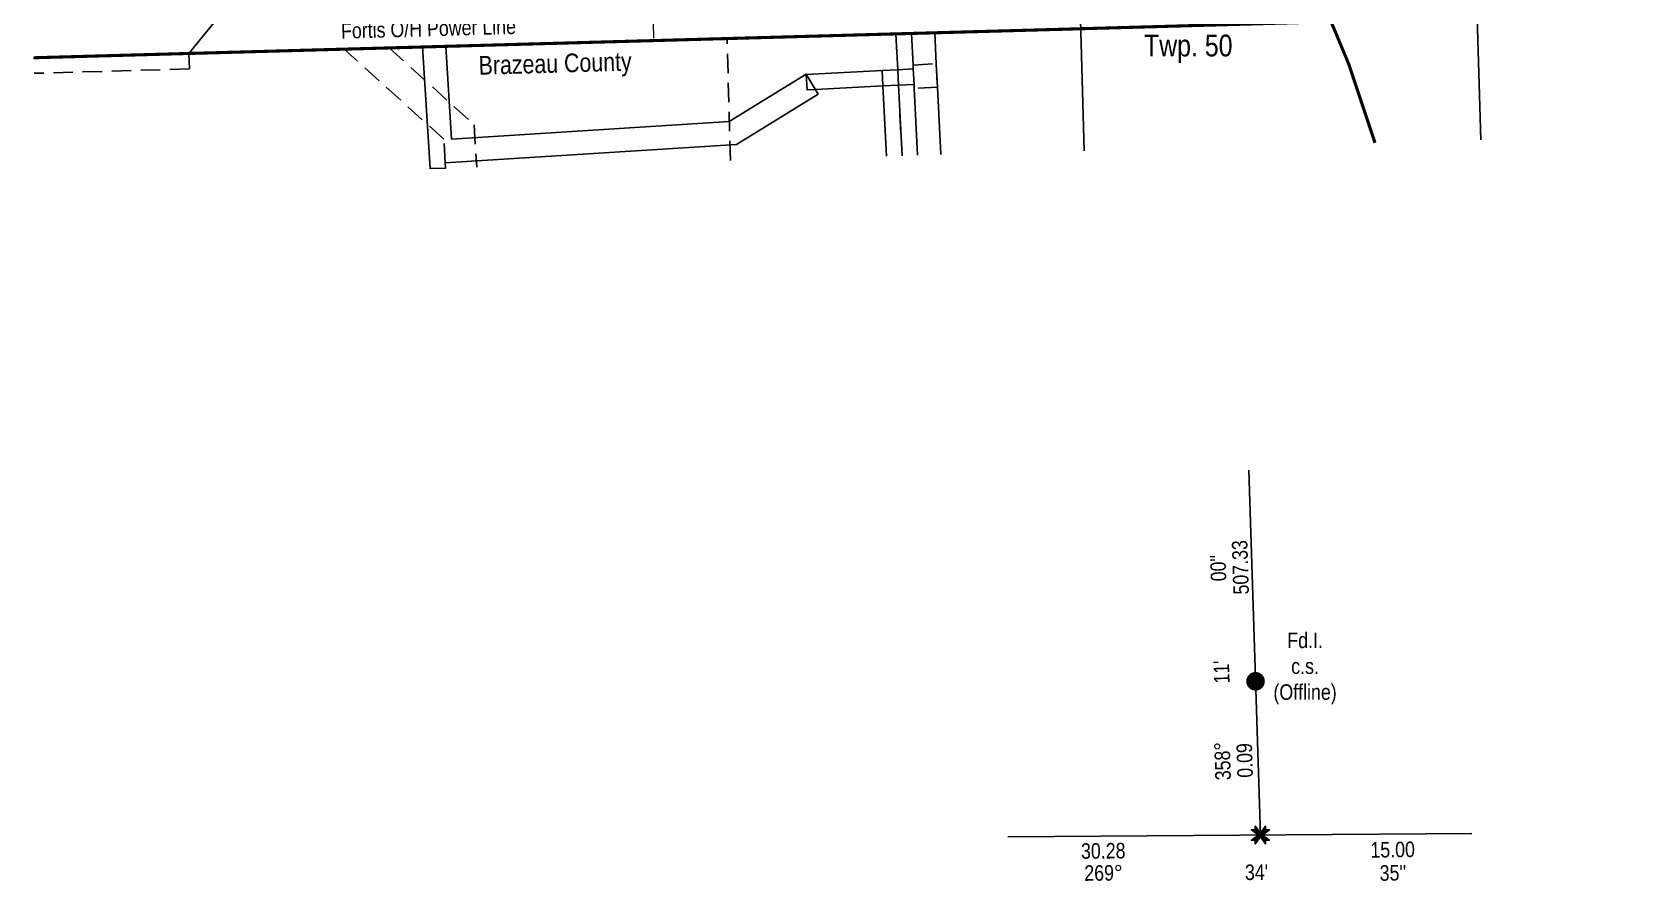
# Model space of a CAD drawing. Extents: x 622735 to 628263, y 5913906 to 5918239.
# Drawn here: x 624225 to 625256, y 5914179 to 5914726 of the extents above; entities that cross this region are included whole.
import ezdxf
from ezdxf.enums import TextEntityAlignment as Align

# ---------------------------------------------------------------- set-up
doc = ezdxf.new("R2010")
doc.units = 0
doc.header["$LTSCALE"] = 5
for name, pattern in [('BORDER2', [22.225, 6.35, -3.175, 6.35, -3.175, 0, -3.175]), ('DASHDOT2', [12.7, 6.35, -3.175, 0, -3.175]), ('foc-ACCESSROAD', [3.75, 2.5, -1.25]), ('foc-FLOWLINE', [3.75, 2.5, -1.25]), ('foc-QUARTERLINE', [33, 25, -3, 2, -3])]:
    doc.linetypes.add(name, pattern=pattern)
doc.layers.add('AS-COUNTY', color=7, linetype='BORDER2', lineweight=60, true_color=0xcc33ff)
for name, color, linetype in [('AS-POWER', 104, 'foc-POWER'), ('AS-WILDLIFE', 131, 'DASHDOT2'), ('C-RW', 13, 'Continuous'), ('D-TXT', 6, 'Continuous'), ('F-AR', 190, 'foc-ACCESSROAD'), ('F-EZE', 190, 'foc-FLOWLINE'), ('F-RW', 190, 'Continuous'), ('F-WS', 190, 'foc-ACCESSROAD'), ('L-33', 7, 'Continuous'), ('L-BD', 7, 'Continuous'), ('L-MON', 1, 'Continuous'), ('L-MON-T', 1, 'Continuous'), ('L-SEC', 7, 'Continuous'), ('L-SECQ', 8, 'foc-QUARTERLINE')]:
    doc.layers.add(name, color=color, linetype=linetype)
doc.layers.add('F-EZE-T', color=190, linetype='Continuous', lineweight=9)
doc.styles.add('240', font='ARIALN.TTF', dxfattribs={"height": 30})
doc.styles.add('80CG', font='ARIALN.TTF', dxfattribs={"height": 10})
doc.styles.add('80L', font='ARIALN.TTF', dxfattribs={"height": 10})
doc.styles.add('foc-LtypeFont', font='ARIALN.TTF', dxfattribs={"height": 7.35})
doc.linetypes.add('foc-POWER', pattern='A,6,-1,["P",foc-LtypeFont,S=0.2,R=0,X=-0.625,Y=-0.75],-1.24,4', length=12.24)
doc.linetypes.add('foc-POWER-NOLINE', pattern='A,0,-4,["P",foc-LtypeFont,S=0.2,R=0,X=-0.625,Y=-0.75],-8.24', length=12.24)
doc.dimstyles.new('Compass 5 000', dxfattribs={"dimscale": 5, "dimtxt": 9, "dimasz": 2, "dimexe": 0.2, "dimexo": 0.0625, "dimgap": 0.5, "dimtad": 0, "dimtih": 1, "dimtoh": 1, "dimzin": 0, "dimdsep": 46, "dimtxsty": '80CG', "dimcen": 0.1, "dimse1": 1, "dimse2": 1, "dimclrd": 256, "dimclrt": 256, "dimaunit": 1, "dimadec": 4, "dimazin": 0, "dimtfac": 0.06, "dimtofl": 0, "dimtmove": 0, "dimatfit": 1, "dimfxl": 0.2, "dimtolj": 1, "dimtzin": 0, "dimlwd": -1, "dimarcsym": 0})

# ---------------------------------------------------------------- blocks, each defined once
blk = doc.blocks.new('*D376')
at = {"layer": 'F-EZE-T', "transparency": 16777216}
for p, q in [((624622.7, 5914800.6), (624612.7, 5914800.6)), ((624623.7, 5914762.3), (624622.7, 5914800.6)), ((624624.6, 5914732.3), (624624.8, 5914722.3))]:
    blk.add_line(p, q, dxfattribs=at)
for points in [[(624625.4, 5914762.3), (624622.1, 5914762.3), (624624, 5914752.3)], [(624626.2, 5914732.3), (624622.9, 5914732.3), (624624.3, 5914742.3)]]:
    blk.add_solid(points, dxfattribs=at)
at = {"layer": 'F-EZE-T', "transparency": 16777216, "insert": (624553.6, 5914800.6), "char_height": 10, "attachment_point": 5, "style": '80CG', "bg_fill": 3, "box_fill_scale": 1.1, "bg_fill_color": 256, "bg_fill_true_color": 13158600, "bg_fill_transparency": 0}
blk.add_mtext('\\A1;Fortis\\P10.00 Power Line R/W\\PEZE 980079', dxfattribs=at)
blk = doc.blocks.new('fdia')
at = {"color": 255, "const_width": 1}
blk.add_lwpolyline([(-0.5, 0, 1), (0.5, 0, 1)], format="xyb", close=True, dxfattribs=at)
blk = doc.blocks.new('Fdiaa')
blk.add_blockref('fdia', (0, 0))
blk = doc.blocks.new('fdib')
at = {"color": 1, "const_width": 1.6}
blk.add_lwpolyline([(-0.4, 0, 1), (0.4, 0, 1)], format="xyb", close=True, dxfattribs=at)
at = {"color": 1}
blk.add_circle((0, 0), 0.8, dxfattribs=at)
blk = doc.blocks.new('Fdibb')
blk.add_blockref('fdib', (0, 0))
blk = doc.blocks.new('fdicc')
for name in ['Fdibb', 'Fdiaa']:
    blk.add_blockref(name, (0, 0))
blk = doc.blocks.new('FDI')
blk.add_blockref('fdicc', (0, 0))
blk = doc.blocks.new('TEMP')
h = blk.add_hatch(color=255)
h.dxf.hatch_style = 1
h.paths.add_polyline_path([(0, 0.25), (-0.67, 1.15), (-0.67, 0.67), (-1.15, 0.67), (-0.25, 0), (-1.15, -0.67), (-0.67, -0.67), (-0.67, -1.15), (0, -0.25), (0.67, -1.15), (0.67, -0.67), (1.15, -0.67), (0.25, 0), (1.15, 0.67), (0.67, 0.67), (0.67, 1.15)])
h.paths.add_polyline_path([(0.57, 0.85), (0.57, 0.57), (0.85, 0.57), (0.08, 0), (0.85, -0.57), (0.57, -0.57), (0.57, -0.85), (0, -0.08), (-0.57, -0.85), (-0.57, -0.57), (-0.85, -0.57), (-0.08, 0), (-0.85, 0.57), (-0.57, 0.57), (-0.57, 0.85), (0, 0.08)], flags=16)
h = blk.add_hatch(color=1)
h.dxf.hatch_style = 1
h.paths.add_polyline_path([(0, 0.08), (-0.57, 0.85), (-0.57, 0.57), (-0.85, 0.57), (-0.08, 0), (-0.85, -0.57), (-0.57, -0.57), (-0.57, -0.85), (0, -0.08), (0.57, -0.85), (0.57, -0.57), (0.85, -0.57), (0.08, 0), (0.85, 0.57), (0.57, 0.57), (0.57, 0.85)])
at = {"color": 1}
for p, q in [((-0.08, 0), (0.08, 0)), ((0, 0.08), (0, -0.08))]:
    blk.add_line(p, q, dxfattribs=at)
at = {"color": 255, "flags": 128}
blk.add_lwpolyline([(-0.25, 0), (-1.15, 0.67), (-0.67, 0.67), (-0.67, 1.15), (0, 0.25), (0.67, 1.15), (0.67, 0.67), (1.15, 0.67), (0.25, 0), (1.15, -0.67), (0.67, -0.67), (0.67, -1.15), (0, -0.25), (-0.67, -1.15), (-0.67, -0.67), (-1.15, -0.67)], close=True, dxfattribs=at)
at = {"color": 1, "flags": 128}
blk.add_lwpolyline([(-0.08, 0), (-0.85, 0.57), (-0.57, 0.57), (-0.57, 0.85), (0, 0.08), (0.57, 0.85), (0.57, 0.57), (0.85, 0.57), (0.08, 0), (0.85, -0.57), (0.57, -0.57), (0.57, -0.85), (0, -0.08), (-0.57, -0.85), (-0.57, -0.57), (-0.85, -0.57)], close=True, dxfattribs=at)

msp = doc.modelspace()

# ---------------------------------------------------------------- linework, layer by layer
at = {"layer": 'AS-COUNTY', "const_width": 1.999, "flags": 128}
msp.add_lwpolyline([(625254.996, 5914738.391), (625155.01, 5914735.583), (624877.34, 5914727.785), (624805.783, 5914725.799), (624790.796, 5914725.382), (624780.794, 5914725.105), (624672.102, 5914722.09), (624225.651, 5914709.723)], dxfattribs=at)
at = {"layer": 'AS-POWER', "linetype": 'foc-POWER-NOLINE', "flags": 128}
msp.add_lwpolyline([(624225.651, 5914709.723), (624325.614, 5914712.493), (624343.581, 5914734.632), (624899.254, 5914749.791), (624902.133, 5914649.848)], dxfattribs=at)
at = {"layer": 'AS-WILDLIFE', "const_width": 2, "flags": 128}
msp.add_lwpolyline([(625089.264, 5914654.958), (625072.355, 5914705.684), (624999.193, 5914881.274), (624989.107, 5914894.721), (624946.721, 5914915.914), (624920.732, 5914934.646), (624910.069, 5914947.233), (624857.152, 5915021.317), (624846.138, 5915041.172), (624838.639, 5915074.684), (624833.513, 5915182.335), (624823.702, 5915265.723), (624803.097, 5915379.052), (624801.484, 5915396.941), (624805.008, 5915423.253), (624820.883, 5915481.461), (624821.034, 5915481.904), (624821.063, 5915482.112), (624846.95, 5915574.567), (624844.995, 5915575.436), (624842.846, 5915576.912), (624840.888, 5915577.374), (624798.554, 5915598.541), (624772.565, 5915617.273), (624756.087, 5915641.933)], dxfattribs=at)
at = {"layer": 'C-RW'}
msp.add_lwpolyline([(624794.825, 5914646.918), (624792.609, 5914690.075), (624792.48, 5914692.573), (624791.968, 5914702.557), (624791.839, 5914705.055), (624790.796, 5914725.383), (624805.783, 5914725.799), (624806.809, 5914705.841), (624807.582, 5914690.852), (624809.823, 5914647.327)], dxfattribs=at)
at = {"layer": 'F-AR'}
msp.add_lwpolyline([(624490.908, 5914638.618), (624490.707, 5914641.966), (624489.793, 5914657.189), (624425.662, 5914715.261), (624454.591, 5914716.063), (624509.28, 5914666.541), (624510.923, 5914639.165)], dxfattribs=at)
at = {"layer": 'F-EZE'}
msp.add_lwpolyline([(624225.651, 5914709.723), (624325.614, 5914712.493), (624325.935, 5914702.493), (624225.972, 5914699.722)], dxfattribs=at)
at = {"layer": 'F-RW'}
for p, q in [((625008.047, 5914444.074), (625015.5, 5914209.058)), ((624852.861, 5914207.856), (625151.551, 5914210.064))]:
    msp.add_line(p, q, dxfattribs=at)
for points in [[(624784.825, 5914646.645), (624782.492, 5914692.058), (624781.98, 5914702.033), (624780.794, 5914725.105), (624790.796, 5914725.382), (624791.839, 5914705.055), (624791.968, 5914702.557), (624792.48, 5914692.573), (624792.609, 5914690.075), (624794.825, 5914646.918)], [(624774.814, 5914646.371), (624772.493, 5914691.544), (624771.981, 5914701.52), (624781.98, 5914702.033), (624782.492, 5914692.058), (624784.825, 5914646.645)]]:
    msp.add_lwpolyline(points, dxfattribs=at)
at = {"layer": 'F-RW', "flags": 128}
msp.add_lwpolyline([(624491.083, 5914717.08), (624494.742, 5914657.392), (624673.514, 5914668.673), (624722.956, 5914699.143), (624730.749, 5914686.339), (624678.17, 5914653.937), (624490.707, 5914641.966), (624490.908, 5914638.618), (624480.872, 5914638.344), (624476.097, 5914716.664)], close=True, dxfattribs=at)
at = {"layer": 'F-RW'}
msp.add_lwpolyline([(624728.982, 5914689.304), (624723.589, 5914689.026), (624723.074, 5914699.008), (624771.981, 5914701.52), (624781.98, 5914702.033), (624791.968, 5914702.557), (624792.48, 5914692.573), (624782.492, 5914692.058), (624772.493, 5914691.544), (624728.982, 5914689.304)], close=True, dxfattribs=at)
at = {"layer": 'F-WS'}
msp.add_lwpolyline([(624674.299, 5914643.626), (624672.102, 5914722.09), (624780.794, 5914725.105), (624781.98, 5914702.033), (624782.492, 5914692.058), (624784.825, 5914646.645)], dxfattribs=at)
msp.add_lwpolyline([(624806.809, 5914705.841), (624807.582, 5914690.852), (624792.609, 5914690.075), (624792.48, 5914692.573), (624782.492, 5914692.058), (624781.98, 5914702.033), (624791.968, 5914702.557), (624791.839, 5914705.055), (624806.809, 5914705.841)], close=True, dxfattribs=at)
at = {"layer": 'L-SEC'}
msp.add_line((624225.651, 5914709.723), (624877.34, 5914727.785), dxfattribs=at)
at = {"layer": 'L-SECQ'}
msp.add_line((625155.01, 5914735.583), (625157.429, 5914656.82), dxfattribs=at)

# ---------------------------------------------------------------- block references
at = {"layer": 'L-MON', "xscale": 4.998311350000002, "yscale": 4.998311350000002, "zscale": 9.996622700000003}
msp.add_blockref('FDI', (625012.359, 5914308.09), dxfattribs=at)
at = {"layer": 'L-MON', "linetype": 'Continuous', "xscale": 4.998311350000002, "yscale": 4.998311350000002, "zscale": 4.998311350000002}
msp.add_blockref('TEMP', (625015.5, 5914209.058), dxfattribs=at)

# ---------------------------------------------------------------- texts
at = {"layer": 'AS-POWER', "insert": (624423.428, 5914731.995), "char_height": 10, "attachment_point": 1, "rotation": 1.562658, "style": '80L'}
msp.add_mtext_dynamic_manual_height_columns('Fortis O/H Power Line', width=112.28963, gutter_width=50, heights=[0], dxfattribs=at)
at = {"layer": 'D-TXT', "color": 3, "insert": (624940.53, 5914724.601), "char_height": 13.9953, "attachment_point": 1, "style": '80L'}
msp.add_mtext_dynamic_manual_height_columns('Twp. 50', width=56.3788, gutter_width=47.484, heights=[0], dxfattribs=at)
at = {"layer": 'L-33', "color": 200, "linetype": 'Continuous', "true_color": 0xcc33ff, "insert": (624561.469, 5914704.324), "char_height": 11.99595, "attachment_point": 5, "rotation": 1.574328, "style": '240'}
msp.add_mtext_dynamic_manual_height_columns('Brazeau County', width=98.54237, gutter_width=44.985, heights=[0], dxfattribs=at)
at = {"layer": 'L-BD', "style": '80L'}
for s, p in [('507.33', (625002.573, 5914381.493)), ("00''", (624988.335, 5914381.042)), ("11'", (624990.459, 5914314.07)), ('358°', (624991.118, 5914256.679)), ('0.09', (625005.356, 5914257.131))]:
    msp.add_text(s, height=9.9966, rotation=91.8165, dxfattribs=at).set_placement(p, align=Align.MIDDLE)
at = {"layer": 'L-BD', "linetype": 'Continuous', "style": '80L'}
for s, rotation, p in [('30.28', 0.5621, (624914.314, 5914198.909)), ('15.00', 0.7726, (625100.632, 5914199.691)), ('269°', 0.5621, (624914.454, 5914184.664)), ("34'", 0.5621, (625012.996, 5914185.135)), ("35''", 0.7726, (625100.834, 5914184.698))]:
    msp.add_text(s, height=9.9966, rotation=rotation, dxfattribs=at).set_placement(p, align=Align.MIDDLE)
at = {"layer": 'L-MON-T', "linetype": 'Continuous', "insert": (625044.25, 5914339.488), "char_height": 9.99662, "width": 42.91862, "attachment_point": 2, "style": '80L'}
msp.add_mtext('Fd.I. c.s. (Offline)', dxfattribs=at)

# ---------------------------------------------------------------- next in the draw order: dimensions: what is measured, and where the dimension line sits
at = {"layer": 'F-EZE-T'}
dim = msp.add_linear_dim(base=(624624.018, 5914752.299), p1=(624458.194, 5914737.757), p2=(624457.921, 5914747.764), angle=91.56422, text='Fortis\\P10.00 Power Line R/W\\PEZE 980079', dimstyle='Compass 5 000', override={"dimtfill": 1}, dxfattribs=at)
dim.commit()
dim.dimension.update_dxf_attribs({"geometry": '*D376', "text_midpoint": (624553.558, 5914800.612), "dimtype": 161})

doc.saveas('drawing.dxf')
